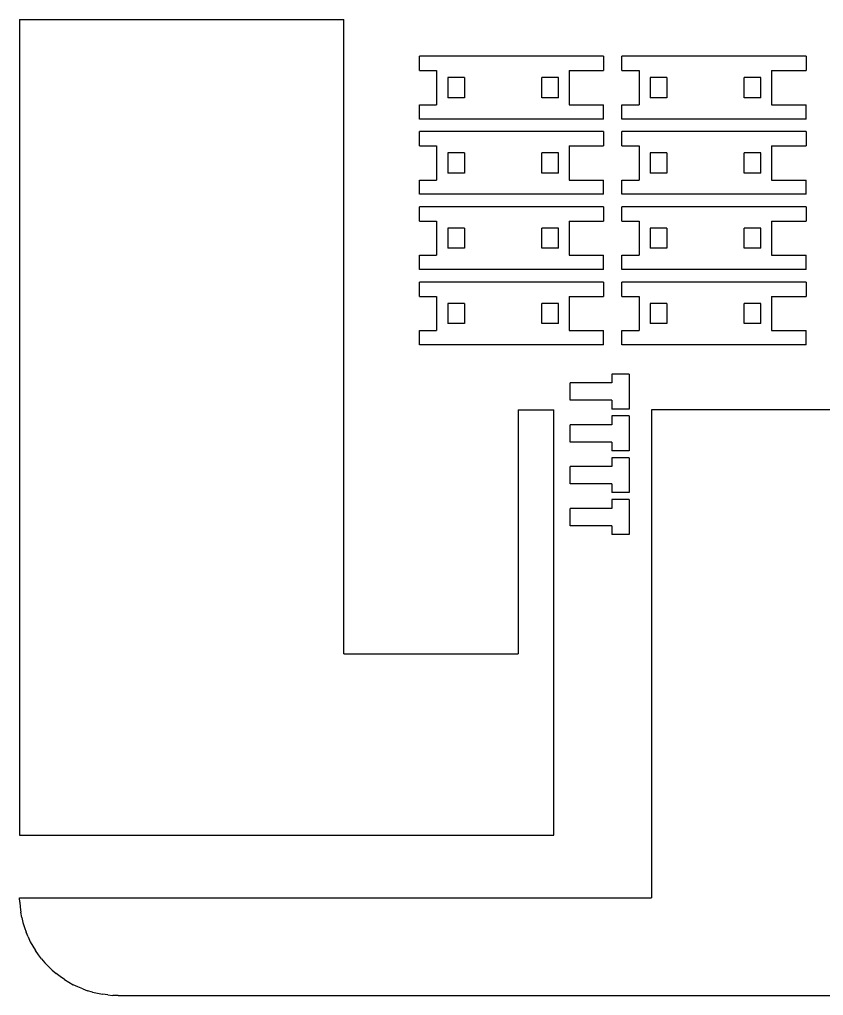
# Model space of a CAD drawing. Header units: millimetres. Extents: x 197 to 479, y -13 to 238.
# Drawn here: x 197.4 to 312.8, y 9.1 to 149.1 of the extents above; entities that cross this region are included whole.
import ezdxf

# ---------------------------------------------------------------- set-up
doc = ezdxf.new("R2010")
doc.units = ezdxf.units.MM
doc.header["$MEASUREMENT"] = 0
doc.layers.get('0').update_dxf_attribs({"linetype": 'CONTINUOUS'})

msp = doc.modelspace()

# ---------------------------------------------------------------- linework, layer by layer
at = {"color": 1}
for p, q in [((197.39, 149.1), (243.96, 149.1)), ((197.39, 149.1), (197.39, 32.1)), ((243.96, 58.1), (243.96, 149.1)), ((281.23, 143.83), (254.81, 143.83)), ((254.81, 141.78), (254.81, 143.83)), ((281.23, 143.83), (281.23, 141.78)), ((310.3, 143.83), (283.87, 143.83)), ((283.87, 141.78), (283.87, 143.83)), ((310.3, 143.83), (310.3, 141.78)), ((254.81, 141.78), (257.26, 141.78)), ((257.26, 141.78), (257.26, 136.88)), ((276.28, 141.78), (281.23, 141.78)), ((276.28, 141.78), (276.28, 136.88)), ((283.87, 141.78), (286.32, 141.78)), ((286.32, 141.78), (286.32, 136.88)), ((305.35, 141.78), (310.3, 141.78)), ((305.35, 141.78), (305.35, 136.88)), ((261.26, 140.78), (258.86, 140.78)), ((258.86, 140.78), (258.86, 137.88)), ((261.26, 140.78), (261.26, 137.88)), ((274.76, 140.78), (272.36, 140.78)), ((272.36, 137.88), (272.36, 140.78)), ((274.76, 137.88), (274.76, 140.78)), ((290.32, 140.78), (287.92, 140.78)), ((287.92, 140.78), (287.92, 137.88)), ((290.32, 140.78), (290.32, 137.88)), ((303.82, 140.78), (301.42, 140.78)), ((301.42, 137.88), (301.42, 140.78)), ((303.82, 137.88), (303.82, 140.78)), ((261.26, 137.88), (258.86, 137.88)), ((274.76, 137.88), (272.36, 137.88)), ((290.32, 137.88), (287.92, 137.88)), ((303.82, 137.88), (301.42, 137.88)), ((254.81, 136.88), (257.26, 136.88)), ((254.81, 134.83), (254.81, 136.88)), ((276.28, 136.88), (281.23, 136.88)), ((281.23, 134.83), (281.23, 136.88)), ((283.87, 136.88), (286.32, 136.88)), ((283.87, 134.83), (283.87, 136.88)), ((305.35, 136.88), (310.3, 136.88)), ((310.3, 134.83), (310.3, 136.88)), ((281.23, 134.83), (254.81, 134.83)), ((310.3, 134.83), (283.87, 134.83)), ((281.23, 133.03), (254.81, 133.03)), ((254.81, 130.98), (254.81, 133.03)), ((281.23, 133.03), (281.23, 130.98)), ((310.3, 133.03), (283.87, 133.03)), ((283.87, 130.98), (283.87, 133.03)), ((310.3, 133.03), (310.3, 130.98)), ((254.81, 130.98), (257.26, 130.98)), ((257.26, 130.98), (257.26, 126.08)), ((276.28, 130.98), (281.23, 130.98)), ((276.28, 130.98), (276.28, 126.08)), ((283.87, 130.98), (286.32, 130.98)), ((286.32, 130.98), (286.32, 126.08)), ((305.35, 130.98), (310.3, 130.98)), ((305.35, 130.98), (305.35, 126.08)), ((261.26, 129.98), (258.86, 129.98)), ((258.86, 129.98), (258.86, 127.08)), ((261.26, 129.98), (261.26, 127.08)), ((274.76, 129.98), (272.36, 129.98)), ((272.36, 127.08), (272.36, 129.98)), ((274.76, 127.08), (274.76, 129.98)), ((290.32, 129.98), (287.92, 129.98)), ((287.92, 129.98), (287.92, 127.08)), ((290.32, 129.98), (290.32, 127.08)), ((303.82, 129.98), (301.42, 129.98)), ((301.42, 127.08), (301.42, 129.98)), ((303.82, 127.08), (303.82, 129.98)), ((254.81, 126.08), (257.26, 126.08)), ((254.81, 124.03), (254.81, 126.08)), ((261.26, 127.08), (258.86, 127.08)), ((274.76, 127.08), (272.36, 127.08)), ((276.28, 126.08), (281.23, 126.08)), ((281.23, 124.03), (281.23, 126.08)), ((283.87, 126.08), (286.32, 126.08)), ((283.87, 124.03), (283.87, 126.08)), ((290.32, 127.08), (287.92, 127.08)), ((303.82, 127.08), (301.42, 127.08)), ((305.35, 126.08), (310.3, 126.08)), ((310.3, 124.03), (310.3, 126.08)), ((281.23, 124.03), (254.81, 124.03)), ((310.3, 124.03), (283.87, 124.03)), ((281.23, 122.23), (254.81, 122.23)), ((254.81, 120.18), (254.81, 122.23)), ((281.23, 122.23), (281.23, 120.18)), ((310.3, 122.23), (283.87, 122.23)), ((283.87, 120.18), (283.87, 122.23)), ((310.3, 122.23), (310.3, 120.18)), ((254.81, 120.18), (257.26, 120.18)), ((257.26, 120.18), (257.26, 115.28)), ((261.26, 119.18), (258.86, 119.18)), ((258.86, 119.18), (258.86, 116.28)), ((261.26, 119.18), (261.26, 116.28)), ((274.76, 119.18), (272.36, 119.18)), ((272.36, 116.28), (272.36, 119.18)), ((274.76, 116.28), (274.76, 119.18)), ((276.28, 120.18), (281.23, 120.18)), ((276.28, 120.18), (276.28, 115.28)), ((283.87, 120.18), (286.32, 120.18)), ((286.32, 120.18), (286.32, 115.28)), ((290.32, 119.18), (287.92, 119.18)), ((287.92, 119.18), (287.92, 116.28)), ((290.32, 119.18), (290.32, 116.28)), ((303.82, 119.18), (301.42, 119.18)), ((301.42, 116.28), (301.42, 119.18)), ((303.82, 116.28), (303.82, 119.18)), ((305.35, 120.18), (310.3, 120.18)), ((305.35, 120.18), (305.35, 115.28)), ((261.26, 116.28), (258.86, 116.28)), ((274.76, 116.28), (272.36, 116.28)), ((290.32, 116.28), (287.92, 116.28)), ((303.82, 116.28), (301.42, 116.28)), ((254.81, 115.28), (257.26, 115.28)), ((254.81, 113.23), (254.81, 115.28)), ((276.28, 115.28), (281.23, 115.28)), ((281.23, 113.23), (281.23, 115.28)), ((283.87, 115.28), (286.32, 115.28)), ((283.87, 113.23), (283.87, 115.28)), ((305.35, 115.28), (310.3, 115.28)), ((310.3, 113.23), (310.3, 115.28)), ((281.23, 113.23), (254.81, 113.23)), ((310.3, 113.23), (283.87, 113.23)), ((281.23, 111.43), (254.81, 111.43)), ((254.81, 109.38), (254.81, 111.43)), ((281.23, 111.43), (281.23, 109.38)), ((310.3, 111.43), (283.87, 111.43)), ((283.87, 109.38), (283.87, 111.43)), ((310.3, 111.43), (310.3, 109.38)), ((254.81, 109.38), (257.26, 109.38)), ((257.26, 109.38), (257.26, 104.48)), ((276.28, 109.38), (281.23, 109.38)), ((276.28, 109.38), (276.28, 104.48)), ((283.87, 109.38), (286.32, 109.38)), ((286.32, 109.38), (286.32, 104.48)), ((305.35, 109.38), (310.3, 109.38)), ((305.35, 109.38), (305.35, 104.48)), ((261.26, 108.38), (258.86, 108.38)), ((258.86, 108.38), (258.86, 105.48)), ((261.26, 108.38), (261.26, 105.48)), ((274.76, 108.38), (272.36, 108.38)), ((272.36, 105.48), (272.36, 108.38)), ((274.76, 105.48), (274.76, 108.38)), ((290.32, 108.38), (287.92, 108.38)), ((287.92, 108.38), (287.92, 105.48)), ((290.32, 108.38), (290.32, 105.48)), ((303.82, 108.38), (301.42, 108.38)), ((301.42, 105.48), (301.42, 108.38)), ((303.82, 105.48), (303.82, 108.38)), ((261.26, 105.48), (258.86, 105.48)), ((274.76, 105.48), (272.36, 105.48)), ((290.32, 105.48), (287.92, 105.48)), ((303.82, 105.48), (301.42, 105.48)), ((254.81, 104.48), (257.26, 104.48)), ((254.81, 102.43), (254.81, 104.48)), ((276.28, 104.48), (281.23, 104.48)), ((281.23, 102.43), (281.23, 104.48)), ((283.87, 104.48), (286.32, 104.48)), ((283.87, 102.43), (283.87, 104.48)), ((305.35, 104.48), (310.3, 104.48)), ((310.3, 102.43), (310.3, 104.48)), ((281.23, 102.43), (254.81, 102.43)), ((310.3, 102.43), (283.87, 102.43)), ((284.92, 98.23), (282.42, 98.23)), ((282.42, 98.23), (282.42, 96.98)), ((284.92, 98.23), (284.92, 93.23)), ((276.42, 94.48), (276.42, 96.98)), ((282.42, 96.98), (276.42, 96.98)), ((282.42, 94.48), (276.42, 94.48)), ((282.42, 94.48), (282.42, 93.23)), ((268.96, 93.1), (274.09, 93.1)), ((268.96, 93.1), (268.96, 58.1)), ((274.09, 32.1), (274.09, 93.1)), ((284.92, 93.23), (282.42, 93.23)), ((348.96, 93.1), (288.09, 93.1)), ((288.09, 93.1), (288.09, 23.1)), ((284.92, 92.23), (282.42, 92.23)), ((282.42, 92.23), (282.42, 90.98)), ((284.92, 92.23), (284.92, 87.23)), ((276.42, 88.48), (276.42, 90.98)), ((282.42, 90.98), (276.42, 90.98)), ((282.42, 88.48), (276.42, 88.48)), ((282.42, 88.48), (282.42, 87.23)), ((284.92, 87.23), (282.42, 87.23)), ((284.92, 86.23), (282.42, 86.23)), ((282.42, 86.23), (282.42, 84.98)), ((284.92, 86.23), (284.92, 81.23)), ((276.42, 82.48), (276.42, 84.98)), ((282.42, 84.98), (276.42, 84.98)), ((282.42, 82.48), (276.42, 82.48)), ((282.42, 82.48), (282.42, 81.23)), ((284.92, 81.23), (282.42, 81.23)), ((284.92, 80.23), (282.42, 80.23)), ((282.42, 80.23), (282.42, 78.98)), ((284.92, 80.23), (284.92, 75.23)), ((276.42, 76.48), (276.42, 78.98)), ((282.42, 78.98), (276.42, 78.98)), ((282.42, 76.48), (276.42, 76.48)), ((282.42, 76.48), (282.42, 75.23)), ((284.92, 75.23), (282.42, 75.23)), ((243.96, 58.1), (268.96, 58.1)), ((197.39, 32.1), (274.09, 32.1)), ((197.41, 22.5), (197.39, 23.1)), ((197.39, 23.1), (288.09, 23.1)), ((197.41, 22.5), (197.46, 21.76)), ((197.46, 21.76), (197.56, 21.03)), ((197.7, 20.3), (197.56, 21.03)), ((197.7, 20.3), (197.87, 19.58)), ((197.87, 19.58), (198.08, 18.87)), ((198.08, 18.87), (198.33, 18.17)), ((198.61, 17.49), (198.33, 18.17)), ((198.61, 17.49), (198.93, 16.82)), ((198.93, 16.82), (199.28, 16.17)), ((199.28, 16.17), (199.67, 15.54)), ((200.09, 14.93), (199.67, 15.54)), ((200.54, 14.34), (200.09, 14.93)), ((200.54, 14.34), (201.02, 13.78)), ((201.02, 13.78), (201.53, 13.24)), ((202.07, 12.73), (201.53, 13.24)), ((202.07, 12.73), (202.63, 12.25)), ((203.22, 11.8), (202.63, 12.25)), ((203.83, 11.38), (203.22, 11.8)), ((203.83, 11.38), (204.46, 11)), ((204.46, 11), (205.11, 10.64)), ((205.78, 10.32), (205.11, 10.64)), ((206.46, 10.04), (205.78, 10.32)), ((206.46, 10.04), (207.16, 9.79)), ((207.87, 9.58), (207.16, 9.79)), ((207.87, 9.58), (208.59, 9.41)), ((208.59, 9.41), (209.32, 9.27)), ((210.05, 9.18), (209.32, 9.27)), ((210.05, 9.18), (210.79, 9.12)), ((211.53, 9.1), (210.79, 9.12)), ((211.53, 9.1), (393.24, 9.1))]:
    msp.add_line(p, q, dxfattribs=at)

doc.saveas('drawing.dxf')
